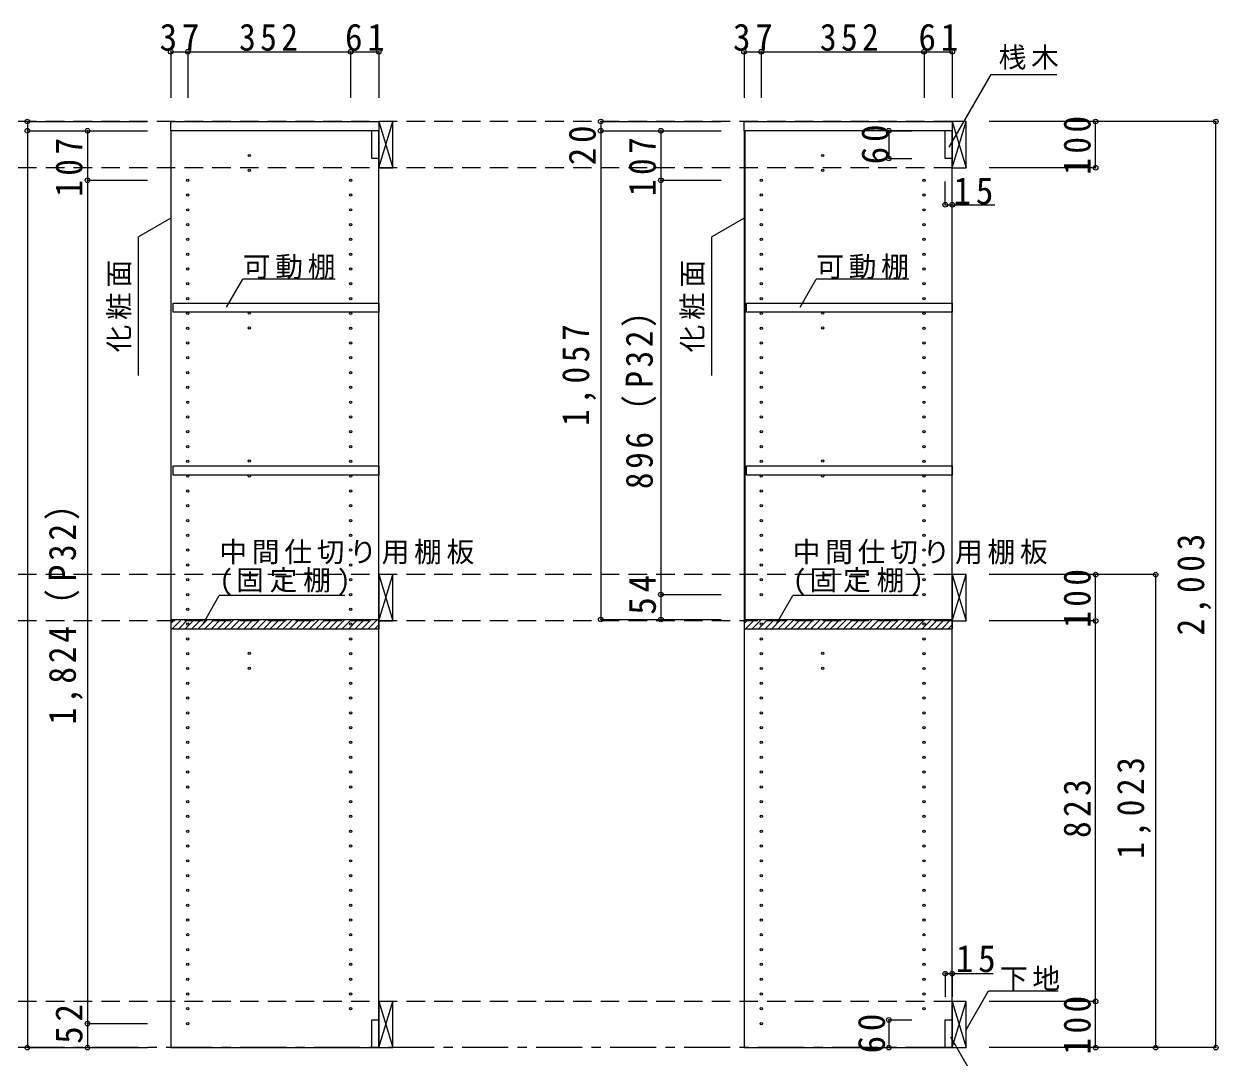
# Model space of a CAD drawing. Units: millimetres at full size, sheet at 1:20; some dimension numbers follow another scale. Extents: x -3922 to 3878, y -2932 to 2722.
# Drawn here: x -74 to 2508, y -1732 to 503 of the extents above; entities that cross this region are included whole.
import ezdxf

# ---------------------------------------------------------------- set-up
doc = ezdxf.new("R2010")
doc.units = ezdxf.units.MM
doc.header["$LTSCALE"] = 20
doc.header["$PDMODE"] = 32
doc.header["$PDSIZE"] = 10
doc.linetypes.add('CHAIN1', pattern=[8, 5, -1, 1, -1])
doc.linetypes.add('DASHED2', pattern=[3, 2, -1])
for name, color, linetype in [('0-2_本体', 2, 'Continuous'), ('0-3_固定棚', 2, 'Continuous'), ('0-4_可動棚', 3, 'Continuous'), ('0-5', 4, 'Continuous'), ('0-7_桟木・巾木', 2, 'Continuous'), ('0-8_引き出し', 3, 'Continuous'), ('0-A_文字', 7, 'Continuous'), ('0-B_寸法', 7, 'Continuous'), ('0-C_ハッチ', 4, 'Continuous')]:
    doc.layers.add(name, color=color, linetype=linetype)
doc.styles.add('ＭＳ ゴシック', font='')
doc.styles.get('ＭＳ ゴシック').set_extended_font_data('MS Gothic')

msp = doc.modelspace()

# ---------------------------------------------------------------- linework, layer by layer
at = {"layer": '0-2_本体'}
for p, q in [((243.47, 271.73), (243.47, 291.73)), ((243.47, 291.73), (693.47, 291.73)), ((693.47, 291.73), (693.47, 271.73)), ((1483.47, 271.73), (1483.47, 291.73)), ((1483.47, 291.73), (1933.47, 291.73)), ((1933.47, 291.73), (1933.47, 271.73)), ((693.47, 271.73), (243.47, 271.73)), ((1933.47, 271.73), (1483.47, 271.73)), ((1485.47, -785.27), (1485.47, 271.73))]:
    msp.add_line(p, q, dxfattribs=at)
at = {"layer": '0-3_固定棚'}
for p, q in [((243.47, -785.27), (243.47, -805.27)), ((243.47, -785.27), (693.47, -785.27)), ((693.47, -785.27), (693.47, -805.27)), ((1483.47, -785.27), (1483.47, -805.27)), ((1483.47, -785.27), (1933.47, -785.27)), ((1933.47, -785.27), (1933.47, -805.27)), ((243.47, -805.27), (693.47, -805.27)), ((1483.47, -805.27), (1933.47, -805.27))]:
    msp.add_line(p, q, dxfattribs=at)
at = {"layer": '0-4_可動棚', "color": 2}
for points in [[(248.47, -100.77), (693.47, -100.77), (693.47, -120.77), (248.47, -120.77)], [(1488.47, -100.77), (1933.47, -100.77), (1933.47, -120.77), (1488.47, -120.77)], [(248.47, -452.77), (693.47, -452.77), (693.47, -472.77), (248.47, -472.77)], [(1488.47, -452.77), (1933.47, -452.77), (1933.47, -472.77), (1488.47, -472.77)]]:
    msp.add_lwpolyline(points, close=True, dxfattribs=at)
at = {"layer": '0-5', "color": 3}
for p, q in [((243.47, 271.73), (243.47, -1711.27)), ((693.47, 271.73), (243.47, 271.73)), ((693.47, -1711.27), (693.47, 271.73)), ((1483.47, 271.73), (1483.47, -1711.27)), ((1933.47, 271.73), (1483.47, 271.73)), ((1933.47, -1711.27), (1933.47, 271.73)), ((243.47, -1711.27), (693.47, -1711.27)), ((1483.47, -1711.27), (1933.47, -1711.27))]:
    msp.add_line(p, q, dxfattribs=at)
at = {"layer": '0-5'}
for centre in [(413.47, 218.23), (1653.47, 218.23), (413.47, 186.23), (1653.47, 186.23), (280.47, 164.73), (632.47, 164.73), (1520.47, 164.73), (1872.47, 164.73), (280.47, 132.73), (632.47, 132.73), (1520.47, 132.73), (1872.47, 132.73), (280.47, 100.73), (632.47, 100.73), (1520.47, 100.73), (1872.47, 100.73), (280.47, 68.73), (632.47, 68.73), (1520.47, 68.73), (1872.47, 68.73), (280.47, 36.73), (632.47, 36.73), (1520.47, 36.73), (1872.47, 36.73), (280.47, 4.73), (632.47, 4.73), (1520.47, 4.73), (1872.47, 4.73), (280.47, -27.27), (632.47, -27.27), (1520.47, -27.27), (1872.47, -27.27), (280.47, -59.27), (632.47, -59.27), (1520.47, -59.27), (1872.47, -59.27), (280.47, -91.27), (632.47, -91.27), (1520.47, -91.27), (1872.47, -91.27), (280.47, -123.27), (413.47, -122.77), (632.47, -123.27), (1520.47, -123.27), (1653.47, -122.77), (1872.47, -123.27), (280.47, -155.27), (413.47, -154.77), (632.47, -155.27), (1520.47, -155.27), (1653.47, -154.77), (1872.47, -155.27), (280.47, -187.27), (632.47, -187.27), (1520.47, -187.27), (1872.47, -187.27), (280.47, -219.27), (632.47, -219.27), (1520.47, -219.27), (1872.47, -219.27), (280.47, -251.27), (632.47, -251.27), (1520.47, -251.27), (1872.47, -251.27), (280.47, -283.27), (632.47, -283.27), (1520.47, -283.27), (1872.47, -283.27), (280.47, -315.27), (632.47, -315.27), (1520.47, -315.27), (1872.47, -315.27), (280.47, -347.27), (632.47, -347.27), (1520.47, -347.27), (1872.47, -347.27), (280.47, -379.27), (632.47, -379.27), (1520.47, -379.27), (1872.47, -379.27), (280.47, -411.27), (632.47, -411.27), (1520.47, -411.27), (1872.47, -411.27), (280.47, -443.27), (413.47, -442.77), (632.47, -443.27), (1520.47, -443.27), (1653.47, -442.77), (1872.47, -443.27), (280.47, -475.27), (413.47, -474.77), (632.47, -475.27), (1520.47, -475.27), (1653.47, -474.77), (1872.47, -475.27), (280.47, -507.27), (632.47, -507.27), (1520.47, -507.27), (1872.47, -507.27), (280.47, -539.27), (632.47, -539.27), (1520.47, -539.27), (1872.47, -539.27), (280.47, -571.27), (632.47, -571.27), (1520.47, -571.27), (1872.47, -571.27), (280.47, -603.27), (632.47, -603.27), (1520.47, -603.27), (1872.47, -603.27), (280.47, -635.27), (632.47, -635.27), (1520.47, -635.27), (1872.47, -635.27), (280.47, -667.27), (632.47, -667.27), (1520.47, -667.27), (1872.47, -667.27), (280.47, -699.27), (632.47, -699.27), (1520.47, -699.27), (1872.47, -699.27), (280.47, -731.27), (632.47, -731.27), (1520.47, -731.27), (1872.47, -731.27), (280.47, -763.27), (632.47, -763.27), (280.47, -795.27), (632.47, -795.27), (1520.47, -795.27), (1872.47, -795.27), (280.47, -827.27), (632.47, -827.27), (1520.47, -827.27), (1872.47, -827.27), (280.47, -859.27), (413.47, -858.77), (632.47, -859.27), (1520.47, -859.27), (1653.47, -858.77), (1872.47, -859.27), (280.47, -891.27), (413.47, -890.77), (632.47, -891.27), (1520.47, -891.27), (1653.47, -890.77), (1872.47, -891.27), (280.47, -923.27), (632.47, -923.27), (1520.47, -923.27), (1872.47, -923.27), (280.47, -955.27), (632.47, -955.27), (1520.47, -955.27), (1872.47, -955.27), (280.47, -987.27), (632.47, -987.27), (1520.47, -987.27), (1872.47, -987.27), (280.47, -1019.27), (632.47, -1019.27), (1520.47, -1019.27), (1872.47, -1019.27), (280.47, -1051.27), (632.47, -1051.27), (1520.47, -1051.27), (1872.47, -1051.27), (280.47, -1083.27), (632.47, -1083.27), (1520.47, -1083.27), (1872.47, -1083.27), (280.47, -1115.27), (632.47, -1115.27), (1520.47, -1115.27), (1872.47, -1115.27), (280.47, -1147.27), (632.47, -1147.27), (1520.47, -1147.27), (1872.47, -1147.27), (280.47, -1179.27), (632.47, -1179.27), (1520.47, -1179.27), (1872.47, -1179.27), (280.47, -1211.27), (632.47, -1211.27), (1520.47, -1211.27), (1872.47, -1211.27), (280.47, -1243.27), (632.47, -1243.27), (1520.47, -1243.27), (1872.47, -1243.27), (280.47, -1275.27), (632.47, -1275.27), (1520.47, -1275.27), (1872.47, -1275.27), (280.47, -1307.27), (632.47, -1307.27), (1520.47, -1307.27), (1872.47, -1307.27), (280.47, -1339.27), (632.47, -1339.27), (1520.47, -1339.27), (1872.47, -1339.27), (280.47, -1371.27), (632.47, -1371.27), (1520.47, -1371.27), (1872.47, -1371.27), (280.47, -1403.27), (632.47, -1403.27), (1520.47, -1403.27), (1872.47, -1403.27), (280.47, -1435.27), (632.47, -1435.27), (1520.47, -1435.27), (1872.47, -1435.27), (280.47, -1467.27), (632.47, -1467.27), (1520.47, -1467.27), (1872.47, -1467.27), (280.47, -1499.27), (632.47, -1499.27), (1520.47, -1499.27), (1872.47, -1499.27), (280.47, -1531.27), (632.47, -1531.27), (1520.47, -1531.27), (1872.47, -1531.27), (280.47, -1563.27), (632.47, -1563.27), (1520.47, -1563.27), (1872.47, -1563.27), (280.47, -1595.27), (632.47, -1595.27), (1520.47, -1595.27), (1872.47, -1595.27), (280.47, -1627.27), (632.47, -1627.27), (1520.47, -1627.27), (1872.47, -1627.27), (280.47, -1659.27), (1520.47, -1659.27)]:
    msp.add_circle(centre, 2.5, dxfattribs=at)
at = {"layer": '0-7_桟木・巾木'}
for p, q in [((693.47, 271.73), (678.47, 271.73)), ((678.47, 211.73), (678.47, 271.73)), ((693.47, 271.73), (693.47, 230.73)), ((1933.47, 271.73), (1918.47, 271.73)), ((1918.47, 211.73), (1918.47, 271.73)), ((1933.47, 271.73), (1933.47, 230.73)), ((678.47, -1651.27), (693.47, -1651.27)), ((693.47, -1651.27), (693.47, -1711.27)), ((1918.47, -1651.27), (1933.47, -1651.27)), ((1933.47, -1651.27), (1933.47, -1711.27))]:
    msp.add_line(p, q, dxfattribs=at)
for points in [[(693.47, 211.73), (681.97, 211.73), (678.47, 211.73)], [(1933.47, 211.73), (1921.97, 211.73), (1918.47, 211.73)], [(693.47, -1711.27), (678.47, -1711.27), (678.47, -1651.27)], [(1933.47, -1711.27), (1918.47, -1711.27), (1918.47, -1651.27)]]:
    msp.add_lwpolyline(points, dxfattribs=at)
at = {"layer": '0-8_引き出し'}
for p, q in [((693.47, 291.73), (693.47, 191.73)), ((723.47, 291.73), (693.47, 291.73)), ((723.47, 191.73), (723.47, 291.73)), ((1933.47, 291.73), (1933.47, 191.73)), ((1963.47, 291.73), (1933.47, 291.73)), ((1963.47, 191.73), (1963.47, 291.73)), ((693.47, 191.73), (723.47, 191.73)), ((1933.47, 191.73), (1963.47, 191.73)), ((1933.47, -688.27), (1933.47, -788.27)), ((1963.47, -688.27), (1933.47, -688.27)), ((1963.47, -788.27), (1963.47, -688.27)), ((1933.47, -788.27), (1963.47, -788.27)), ((693.47, -1611.27), (693.47, -1711.27)), ((723.47, -1611.27), (693.47, -1611.27)), ((723.47, -1711.27), (723.47, -1611.27)), ((1933.47, -1611.27), (1933.47, -1711.27)), ((1963.47, -1611.27), (1933.47, -1611.27)), ((1963.47, -1711.27), (1963.47, -1611.27)), ((693.47, -1711.27), (723.47, -1711.27)), ((1933.47, -1711.27), (1963.47, -1711.27))]:
    msp.add_line(p, q, dxfattribs=at)
at = {"layer": '0-8_引き出し', "color": 7}
for p, q in [((693.47, 191.73), (723.47, 291.73)), ((693.47, 291.73), (723.47, 191.73)), ((1933.47, 191.73), (1963.47, 291.73)), ((1933.47, 291.73), (1963.47, 191.73)), ((693.47, -688.27), (723.47, -788.27)), ((693.47, -788.27), (723.47, -688.27)), ((1933.47, -788.27), (1963.47, -688.27)), ((1933.47, -688.27), (1963.47, -788.27)), ((693.47, -1711.27), (723.47, -1611.27)), ((693.47, -1611.27), (723.47, -1711.27)), ((1933.47, -1711.27), (1963.47, -1611.27)), ((1933.47, -1611.27), (1963.47, -1711.27))]:
    msp.add_line(p, q, dxfattribs=at)
at = {"layer": '0-8_引き出し'}
msp.add_lwpolyline([(723.47, -788.27), (723.47, -688.27), (693.47, -688.27), (693.47, -788.27)], close=True, dxfattribs=at)
at = {"layer": '0-A_文字'}
for p, q in [((1926.8, 236.27), (2017.67, 393.67)), ((2017.67, 393.67), (2159.9, 393.67)), ((243.47, 82.66), (173.47, 42.25)), ((1483.47, 82.66), (1413.47, 42.25)), ((173.47, -257.75), (173.47, 42.25)), ((1413.47, -257.75), (1413.47, 42.25)), ((364.34, -109.83), (399.36, -49.18)), ((599.36, -49.18), (399.36, -49.18)), ((1604.34, -109.83), (1639.36, -49.18)), ((1839.36, -49.18), (1639.36, -49.18)), ((313.55, -794.33), (348.57, -733.68)), ((619.95, -733.68), (348.57, -733.68)), ((1553.55, -794.33), (1588.57, -733.68)), ((1859.95, -733.68), (1588.57, -733.68)), ((1963.47, -1672.95), (2012.24, -1588.48)), ((2012.24, -1588.48), (2162.77, -1588.48))]:
    msp.add_line(p, q, dxfattribs=at)
at = {"layer": '0-A_文字', "linetype": 'CHAIN1'}
msp.add_line((1933.47, -1711.27), (-1946.53, -1711.27), dxfattribs=at)
at = {"layer": '0-A_文字'}
msp.add_lwpolyline([(1929.66, -1687.54), (2036.74, -1873.01), (2162.77, -1873.01)], dxfattribs=at)
at = {"layer": '0-B_寸法', "color": 4}
for p, q in [((243.47, 442.73), (243.47, 342.73)), ((243.47, 442.73), (693.47, 442.73)), ((280.47, 442.73), (280.47, 342.73)), ((632.47, 442.73), (632.47, 342.73)), ((693.47, 442.73), (693.47, 342.73)), ((1483.47, 442.73), (1483.47, 342.73)), ((1483.47, 442.73), (1933.47, 442.73)), ((1520.47, 442.73), (1520.47, 342.73)), ((1872.47, 442.73), (1872.47, 342.73)), ((1933.47, 442.73), (1933.47, 342.73)), ((-66.53, 291.73), (-66.53, 271.73)), ((-66.53, 291.73), (193.47, 291.73)), ((1173.47, 291.73), (1173.47, 271.73)), ((1173.47, 291.73), (1433.47, 291.73)), ((2243.47, 291.73), (2013.47, 291.73)), ((2503.47, 291.73), (2013.47, 291.73)), ((2243.47, 191.73), (2243.47, 291.73)), ((2503.47, -1711.27), (2503.47, 291.73)), ((-66.53, 271.73), (193.47, 271.73)), ((-66.53, 271.73), (-66.53, -1711.27)), ((63.47, 271.73), (193.47, 271.73)), ((63.47, 271.73), (63.47, 164.73)), ((1173.47, 271.73), (1433.47, 271.73)), ((1173.47, 271.73), (1173.47, -785.27)), ((1303.47, 271.73), (1433.47, 271.73)), ((1303.47, 271.73), (1303.47, 164.73)), ((1796.47, 271.73), (1796.47, 211.73)), ((1796.47, 271.73), (1846.47, 271.73)), ((1796.47, 211.73), (1846.47, 211.73)), ((2243.47, 191.73), (2013.47, 191.73)), ((63.47, 164.73), (193.47, 164.73)), ((63.47, 164.73), (63.47, -1659.27)), ((1303.47, 164.73), (1433.47, 164.73)), ((1303.47, 164.73), (1303.47, -731.27)), ((1918.47, 111.73), (1918.47, 161.73)), ((1933.47, 111.73), (1933.47, 161.73)), ((1918.47, 111.73), (2025.76, 111.73)), ((2243.47, -688.27), (2013.47, -688.27)), ((2243.47, -788.27), (2243.47, -688.27)), ((2373.47, -688.27), (2243.47, -688.27)), ((2373.47, -1711.27), (2373.47, -688.27)), ((1303.47, -731.27), (1433.47, -731.27)), ((1303.47, -731.27), (1303.47, -785.27)), ((1173.47, -785.27), (1433.47, -785.27)), ((1303.47, -785.27), (1433.47, -785.27)), ((2243.47, -788.27), (2013.47, -788.27)), ((2243.47, -1611.27), (2243.47, -788.27)), ((1918.47, -1551.27), (1918.47, -1601.27)), ((1918.47, -1551.27), (2021.93, -1551.27)), ((1933.47, -1551.27), (1933.47, -1601.27)), ((2243.47, -1611.27), (2013.47, -1611.27)), ((2243.47, -1711.27), (2243.47, -1611.27)), ((1796.47, -1651.27), (1796.47, -1711.27)), ((1796.47, -1651.27), (1846.47, -1651.27)), ((63.47, -1659.27), (193.47, -1659.27)), ((63.47, -1659.27), (63.47, -1711.27)), ((-66.53, -1711.27), (193.47, -1711.27)), ((63.47, -1711.27), (193.47, -1711.27)), ((1796.47, -1711.27), (1846.47, -1711.27)), ((2243.47, -1711.27), (2013.47, -1711.27)), ((2503.47, -1711.27), (2013.47, -1711.27)), ((2373.47, -1711.27), (2243.47, -1711.27))]:
    msp.add_line(p, q, dxfattribs=at)
at = {"layer": '0-B_寸法', "color": 4, "linetype": 'DASHED2'}
for p, q in [((1933.47, 291.73), (-1946.53, 291.73)), ((1933.47, 191.73), (-1946.53, 191.73)), ((1933.47, -688.27), (-1946.53, -688.27)), ((1933.47, -788.27), (-1946.53, -788.27)), ((1933.47, -1611.27), (-1946.53, -1611.27))]:
    msp.add_line(p, q, dxfattribs=at)
at = {"layer": '0-B_寸法'}
for p in [(243.47, 442.73), (280.47, 442.73), (632.47, 442.73), (693.47, 442.73), (1483.47, 442.73), (1520.47, 442.73), (1872.47, 442.73), (1933.47, 442.73), (-66.53, 291.73), (1173.47, 291.73), (2243.47, 291.73), (2503.47, 291.73), (-66.53, 271.73), (63.47, 271.73), (1173.47, 271.73), (1303.47, 271.73), (1796.47, 271.73), (1796.47, 211.73), (2243.47, 191.73), (63.47, 164.73), (1303.47, 164.73), (1918.47, 111.73), (1933.47, 111.73), (2243.47, -688.27), (2373.47, -688.27), (1303.47, -731.27), (1173.47, -785.27), (1303.47, -785.27), (2243.47, -788.27), (1918.47, -1551.27), (1933.47, -1551.27), (2243.47, -1611.27), (1796.47, -1651.27), (63.47, -1659.27), (-66.53, -1711.27), (63.47, -1711.27), (1796.47, -1711.27), (2243.47, -1711.27), (2373.47, -1711.27), (2503.47, -1711.27)]:
    msp.add_point(p, dxfattribs=at)
at = {"layer": '0-C_ハッチ'}
for p, q in [((243.47, -794.22), (252.42, -785.27)), ((246.56, -805.27), (266.56, -785.27)), ((260.7, -805.27), (280.7, -785.27)), ((274.84, -805.27), (294.84, -785.27)), ((288.99, -805.27), (308.99, -785.27)), ((303.13, -805.27), (323.13, -785.27)), ((317.27, -805.27), (337.27, -785.27)), ((331.41, -805.27), (351.41, -785.27)), ((345.55, -805.27), (365.55, -785.27)), ((359.7, -805.27), (379.7, -785.27)), ((373.84, -805.27), (393.84, -785.27)), ((387.98, -805.27), (407.98, -785.27)), ((402.12, -805.27), (422.12, -785.27)), ((416.26, -805.27), (436.26, -785.27)), ((430.41, -805.27), (450.41, -785.27)), ((444.55, -805.27), (464.55, -785.27)), ((458.69, -805.27), (478.69, -785.27)), ((472.83, -805.27), (492.83, -785.27)), ((486.97, -805.27), (506.97, -785.27)), ((501.12, -805.27), (521.12, -785.27)), ((515.26, -805.27), (535.26, -785.27)), ((529.4, -805.27), (549.4, -785.27)), ((543.54, -805.27), (563.54, -785.27)), ((557.69, -805.27), (577.69, -785.27)), ((571.83, -805.27), (591.83, -785.27)), ((585.97, -805.27), (605.97, -785.27)), ((600.11, -805.27), (620.11, -785.27)), ((614.25, -805.27), (634.25, -785.27)), ((628.4, -805.27), (648.4, -785.27)), ((642.54, -805.27), (662.54, -785.27)), ((656.68, -805.27), (676.68, -785.27)), ((670.82, -805.27), (690.82, -785.27)), ((684.96, -805.27), (693.47, -796.76)), ((1483.47, -794.22), (1492.42, -785.27)), ((1486.56, -805.27), (1506.56, -785.27)), ((1500.7, -805.27), (1520.7, -785.27)), ((1514.84, -805.27), (1534.84, -785.27)), ((1528.99, -805.27), (1548.99, -785.27)), ((1543.13, -805.27), (1563.13, -785.27)), ((1557.27, -805.27), (1577.27, -785.27)), ((1571.41, -805.27), (1591.41, -785.27)), ((1585.55, -805.27), (1605.55, -785.27)), ((1599.7, -805.27), (1619.7, -785.27)), ((1613.84, -805.27), (1633.84, -785.27)), ((1627.98, -805.27), (1647.98, -785.27)), ((1642.12, -805.27), (1662.12, -785.27)), ((1656.26, -805.27), (1676.26, -785.27)), ((1670.41, -805.27), (1690.41, -785.27)), ((1684.55, -805.27), (1704.55, -785.27)), ((1698.69, -805.27), (1718.69, -785.27)), ((1712.83, -805.27), (1732.83, -785.27)), ((1726.97, -805.27), (1746.97, -785.27)), ((1741.12, -805.27), (1761.12, -785.27)), ((1755.26, -805.27), (1775.26, -785.27)), ((1769.4, -805.27), (1789.4, -785.27)), ((1783.54, -805.27), (1803.54, -785.27)), ((1797.69, -805.27), (1817.69, -785.27)), ((1811.83, -805.27), (1831.83, -785.27)), ((1825.97, -805.27), (1845.97, -785.27)), ((1840.11, -805.27), (1860.11, -785.27)), ((1854.25, -805.27), (1874.25, -785.27)), ((1868.4, -805.27), (1888.4, -785.27)), ((1882.54, -805.27), (1902.54, -785.27)), ((1896.68, -805.27), (1916.68, -785.27)), ((1910.82, -805.27), (1930.82, -785.27)), ((1924.96, -805.27), (1933.47, -796.76))]:
    msp.add_line(p, q, dxfattribs=at)

# ---------------------------------------------------------------- texts
at = {"layer": '0-A_文字', "char_height": 43.99, "attachment_point": 7, "style": 'ＭＳ ゴシック'}
for s, insert in [('\\T1.17;桟木', (2033.88, 403.88)), ('\\T1.17;可動棚', (399.36, -49.18)), ('\\T1.17;可動棚', (1639.36, -49.18)), ('\\T1.17;中間仕切り用棚板', (348.57, -666.12)), ('\\T1.17;中間仕切り用棚板', (1588.57, -666.12)), ('\\T1.21;(固定棚)', (348.57, -733.68)), ('\\T1.21;(固定棚)', (1588.57, -733.68)), ('\\T1.17;下地', (2036.74, -1588.48))]:
    msp.add_mtext(s, dxfattribs=dict(at, insert=insert))
at = {"layer": '0-A_文字', "char_height": 43.99, "attachment_point": 7, "rotation": 90, "style": 'ＭＳ ゴシック'}
for insert in [(158.47, -207.75), (1398.47, -207.75)]:
    msp.add_mtext('\\T1.17;化粧面', dxfattribs=dict(at, insert=insert))
at = {"layer": '0-B_寸法', "char_height": 58.65, "attachment_point": 7, "style": 'ＭＳ ゴシック'}
for s, insert in [('\\T1.27;\\W0.95;37', (219.47, 443.94)), ('\\T1.27;\\W0.9;352', (391.47, 443.94)), ('\\T1.27;\\W0.95;61', (620.47, 443.94)), ('\\T1.27;\\W0.95;37', (1459.47, 443.94)), ('\\T1.27;\\W0.9;352', (1647.47, 443.94)), ('\\T1.27;\\W0.95;61', (1860.47, 443.94)), ('\\T1.27;\\W0.95;15', (1936.36, 111.73)), ('\\T1.27;\\W0.95;15', (1941.38, -1548.8))]:
    msp.add_mtext(s, dxfattribs=dict(at, insert=insert))
at = {"layer": '0-B_寸法', "char_height": 58.65, "attachment_point": 7, "rotation": 90, "style": 'ＭＳ ゴシック'}
for s, insert in [('\\T1.27;\\W0.9;100', (2233.47, 176.73)), ('\\T1.27;\\W0.95;20', (1163.47, 197.09)), ('\\T1.27;\\W0.95;60', (1796.47, 199.23)), ('\\T1.27;\\W0.9;107', (53.47, 128.96)), ('\\T1.27;\\W0.9;107', (1293.47, 130.47)), ('\\T1.28;\\W0.9;1,057', (1163.47, -366.77)), ('\\T1.22;\\W0.9;896（P32）', (1293.47, -503.27)), ('\\T1.23;\\W0.9;1,824（P32）', (53.47, -1012.27)), ('\\T1.28;\\W0.9;2,003', (2493.47, -819.77)), ('\\T1.27;\\W0.95;54', (1293.47, -775)), ('\\T1.27;\\W0.9;100', (2233.47, -803.27)), ('\\T1.28;\\W0.9;1,023', (2363.47, -1302.77)), ('\\T1.27;\\W0.9;823', (2233.47, -1257.77)), ('\\T1.27;\\W0.95;52', (53.47, -1703)), ('\\T1.27;\\W0.9;100', (2233.47, -1726.27)), ('\\T1.27;\\W0.95;60', (1788.86, -1723.77))]:
    msp.add_mtext(s, dxfattribs=dict(at, insert=insert))

doc.saveas('drawing.dxf')
